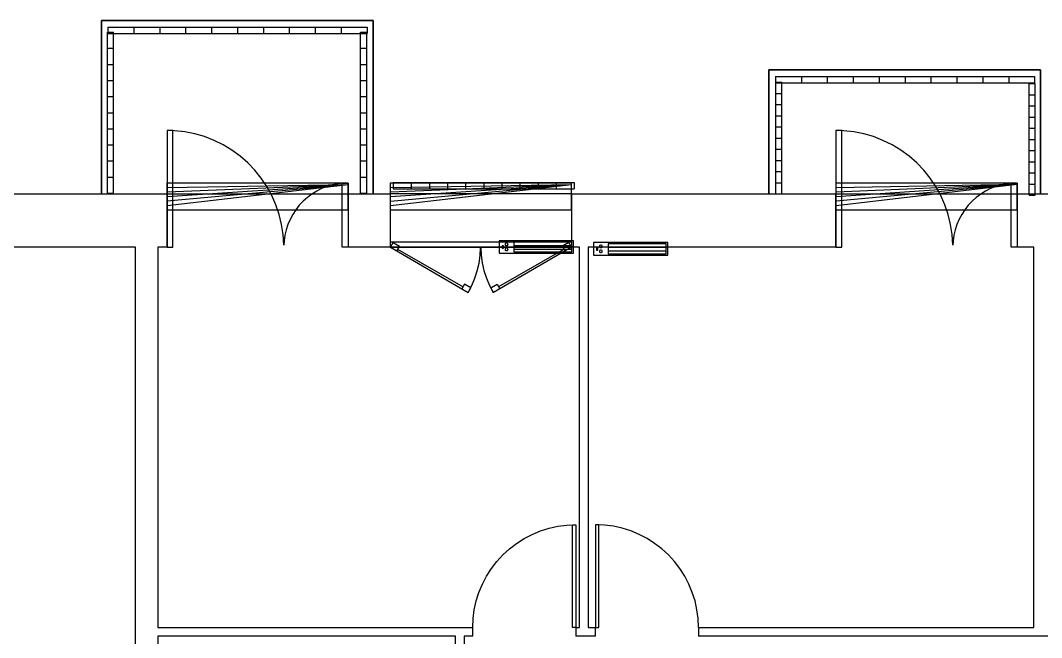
# Model space of a CAD drawing. Header units: millimetres. Extents: x -0.6 to 49.6, y -2.8 to 26.8.
# Drawn here: x 36.52 to 44.76, y 21.78 to 26.76 of the extents above; entities that cross this region are included whole.
import ezdxf
from ezdxf.enums import TextEntityAlignment as Align

# ---------------------------------------------------------------- set-up
doc = ezdxf.new("R2010")
doc.units = ezdxf.units.MM
for name, color, linetype in [('ABY_Dao_BATIM', 7, 'Continuous'), ('ABY_Equipement', 7, 'Continuous'), ('ABY_Ouverture', 124, 'Continuous'), ('ABY_Parois', 7, 'Continuous')]:
    doc.layers.add(name, color=color, linetype=linetype)

# ---------------------------------------------------------------- blocks, each defined once
blk = doc.blocks.new('OUV_ABY_C0_POR10')
for p, q in [((-6.2, 0), (-5.8, 0)), ((-6.2, -4.39), (-6.2, 0)), ((-5.8, 0), (-5.8, -4.39)), ((5.8, 0), (5.8, -7.99)), ((6.2, 0), (5.8, 0)), ((6.2, -7.99), (6.2, 0)), ((-1.87, -0.82), (-1.82, -0.44)), ((-1.82, -0.44), (-1.8, -0.15)), ((-1.8, -0.17), (-1.75, -0.87)), ((-2.08, -1.56), (-1.96, -1.2)), ((-1.96, -1.2), (-1.87, -0.82)), ((-1.75, -0.87), (-1.65, -1.56)), ((-2.41, -2.25), (-2.23, -1.91)), ((-2.23, -1.91), (-2.08, -1.56)), ((-1.65, -1.56), (-1.48, -2.24)), ((-2.86, -2.88), (-2.63, -2.57)), ((-2.63, -2.57), (-2.41, -2.25)), ((-1.48, -2.24), (-1.26, -2.9)), ((-3.72, -3.64), (-3.41, -3.41)), ((-3.41, -3.41), (-3.13, -3.16)), ((-3.13, -3.16), (-2.86, -2.88)), ((-1.26, -2.9), (-0.98, -3.54)), ((-5.12, -4.27), (-4.75, -4.16)), ((-4.75, -4.16), (-4.39, -4.02)), ((-4.39, -4.02), (-4.05, -3.84)), ((-4.05, -3.84), (-3.72, -3.64)), ((-0.98, -3.54), (-0.64, -4.15)), ((-0.64, -4.15), (-0.25, -4.73)), ((-5.8, -4.39), (-6.2, -4.39)), ((-5.87, -4.39), (-5.49, -4.35)), ((-5.49, -4.35), (-5.12, -4.27)), ((-0.25, -4.73), (0.18, -5.27)), ((0.18, -5.27), (0.67, -5.78)), ((0.67, -5.78), (1.19, -6.24)), ((1.19, -6.24), (1.75, -6.65)), ((1.75, -6.65), (2.35, -7.01)), ((2.35, -7.01), (2.98, -7.32)), ((2.98, -7.32), (3.63, -7.58)), ((3.63, -7.58), (4.3, -7.77)), ((4.3, -7.77), (4.98, -7.91)), ((4.98, -7.91), (5.68, -7.98)), ((5.68, -7.98), (5.82, -7.99)), ((5.8, -7.99), (6.2, -7.99))]:
    blk.add_line(p, q)
at = {"color": 0, "linetype": 'ByBlock', "lineweight": -2}
for tag, flags, p in [('VOLET', 1, (0, -0.559)), ('SSSC', 1, (0, -0.289)), ('OUVERTURE', 13, (0, -0.829)), ('LARGEUR', 5, (0, -1.369)), ('ALLEGE', 5, (0, -1.099)), ('NUMCOMP_OUV', 1, (0, -1.929)), ('NUMCOMP_EQU', 1, (0, -2.213)), ('HAUTEUR', 5, (0, -1.639)), ('NUMCOMP_VOL', 1, (0, -2.484))]:
    blk.add_attdef(tag, text='', height=0.25, dxfattribs=dict(at, flags=flags)).set_placement(p, align=Align.MIDDLE)
at = {"flags": 1}
for tag, p in [('ETAT', (0, -2.772)), ('DATE_ETAT', (0, -3.045)), ('ETAT_EQU', (0, -3.376)), ('DATE_ETAT_EQU', (0, -3.707)), ('ETAT_VOL', (0, -4.037)), ('DATE_ETAT_VOL', (0, -4.368))]:
    blk.add_attdef(tag, text='', height=0.25, rotation=360, dxfattribs=at).set_placement(p, align=Align.MIDDLE_CENTER)
blk.add_attdef('TYPEPORTE', (-1.116, -4.909), '', height=0.25, dxfattribs=at)
blk = doc.blocks.new('VOL_ABY_B3_VOL01')
for p, q in [((-50, -15), (-50, 0)), ((-50, 0), (50, 0)), ((50, 0), (50, -12)), ((50, -2.5), (-50.1, -14.22)), ((50, -2.5), (-50.1, -14.22)), ((50, -5), (-50.08, -14.22)), ((50, -5), (-50.08, -14.22)), ((50, -7.5), (-50.06, -14.22)), ((50, -7.5), (-50.06, -14.22)), ((50, -10), (-50.04, -14.22)), ((50, -10), (-50.04, -14.22)), ((50, -12.5), (-50.02, -14.22)), ((50, -12.5), (-50.02, -14.22)), ((-50, -15), (-50, -12)), ((50, -15), (-50, -15)), ((50, -12), (50, -15))]:
    blk.add_line(p, q)
at = {"color": 0, "linetype": 'ByBlock', "lineweight": -2}
for tag, flags, p in [('PROFONDEUR', 5, (0, -1.07)), ('ANNEE_REN', 1, (0, -3.01)), ('NUMCOMP', 9, (0, -2.71)), ('ALTITUDE', 13, (0, -0.53)), ('LARGEUR', 5, (0, -0.8)), ('HAUTEUR', 5, (0, -1.34)), ('EQMUR', 9, (0, -1.88)), ('EQOUV', 9, (0, -2.16)), ('EQFAC', 9, (0, -1.61)), ('SSSC', 5, (0, -0.26)), ('QTE', 9, (0, -2.44))]:
    blk.add_attdef(tag, text='', height=0.25, dxfattribs=dict(at, flags=flags)).set_placement(p, align=Align.MIDDLE)
for tag, flags, p in [('DATE_ETAT', 1, (0, -3.57)), ('DUREE_VIE', 9, (-0.02, -3.87)), ('ETAT', 9, (0, -3.3))]:
    blk.add_attdef(tag, text='', height=0.25, rotation=360, dxfattribs=dict(flags=flags)).set_placement(p, align=Align.MIDDLE_CENTER)
blk = doc.blocks.new('OUV_ABY_B1_FEN02')
for p, q in [((-50, 0), (-7, 25)), ((-8.96, 20.4), (-10.46, 23)), ((-7, 25), (-5.5, 22.4)), ((-6.7, 25), (-6.77, 25.13)), ((-4.68, 21.13), (-6.7, 25)), ((7, 25), (4.98, 21.16)), ((7, 25), (5.5, 22.4)), ((50, 0), (7, 25)), ((8.96, 20.4), (10.46, 23)), ((-45.97, 1.02), (-9.82, 21.89)), ((-5.5, 22.4), (-8.96, 20.4)), ((-3.02, 17.1), (-4.68, 21.13)), ((-1.7, 12.94), (-3.02, 17.1)), ((3.31, 17.15), (1.99, 13.02)), ((4.98, 21.16), (3.31, 17.15)), ((5.5, 22.4), (8.96, 20.4)), ((45.97, 1.02), (9.82, 21.89)), ((-0.76, 8.68), (-1.7, 12.94)), ((1.99, 13.02), (1.04, 8.79)), ((-0.19, 4.36), (-0.76, 8.68)), ((1.04, 8.79), (0.46, 4.49)), ((-50, 0), (50, 0)), ((-50, -3), (-50, 0)), ((-50, 0), (-48.5, -2.6)), ((-45.04, -0.6), (-46.55, 2.01)), ((0, 0), (-0.19, 4.36)), ((0.46, 4.49), (0.26, 0.15)), ((0.26, 0.15), (0.26, 0)), ((45.04, -0.6), (46.55, 2.01)), ((50, 0), (48.5, -2.6)), ((50, 0), (50, -3)), ((50, -3), (-50, -3)), ((-48.5, -2.6), (-45.04, -0.6)), ((48.5, -2.6), (45.04, -0.6))]:
    blk.add_line(p, q)
at = {"flags": 1}
for tag, p in [('DATE_ETAT_EQU', (0, -3.71)), ('DATE_ETAT_VOL', (0, -4.37)), ('DATE_ETAT', (0, -3.05)), ('ETAT_EQU', (0, -3.38)), ('ETAT_VOL', (0, -4.04)), ('ETAT', (0, -2.77))]:
    blk.add_attdef(tag, text='', height=0.25, rotation=360, dxfattribs=at).set_placement(p, align=Align.MIDDLE_CENTER)
at = {"color": 0, "linetype": 'ByBlock', "lineweight": -2}
for tag, flags, p in [('NUMCOMP_OUV', 1, (0, -1.93)), ('NUMCOMP_EQU', 1, (0, -2.21)), ('NUMCOMP_VOL', 1, (0, -2.48)), ('OUVERTURE', 13, (0, -0.83)), ('LARGEUR', 5, (0, -1.37)), ('HAUTEUR', 5, (0, -1.64)), ('ALLEGE', 5, (0, -1.1)), ('VOLET', 1, (0, -0.56)), ('SSSC', 1, (0, -0.29))]:
    blk.add_attdef(tag, text='', height=0.25, dxfattribs=dict(at, flags=flags)).set_placement(p, align=Align.MIDDLE)
at = {"flags": 1}
blk.add_attdef('TYPEPORTE', (-1.12, -4.91), '', height=0.25, dxfattribs=at)
blk = doc.blocks.new('OUV_ABY_D0_POR01')
for p, q in [((-41.28, 99.62), (-50, 100)), ((-50, 100), (-50, 100)), ((-50, 100), (-50, 0)), ((-47, 100), (-50, 100)), ((-47, 0), (-47, 100)), ((-32.63, 98.48), (-41.28, 99.62)), ((-24.12, 96.59), (-32.63, 98.48)), ((-15.8, 93.97), (-24.12, 96.59)), ((-7.74, 90.63), (-15.8, 93.97)), ((0, 86.6), (-7.74, 90.63)), ((7.36, 81.92), (0, 86.6)), ((14.28, 76.6), (7.36, 81.92)), ((20.71, 70.71), (14.28, 76.6)), ((26.6, 64.28), (20.71, 70.71)), ((31.92, 57.36), (26.6, 64.28)), ((36.6, 50), (31.92, 57.36)), ((40.63, 42.26), (36.6, 50)), ((43.97, 34.2), (40.63, 42.26)), ((46.59, 25.88), (43.97, 34.2)), ((48.48, 17.36), (46.59, 25.88)), ((49.62, 8.72), (48.48, 17.36)), ((-50, 0), (-47, 0)), ((50, 0), (49.62, 8.72))]:
    blk.add_line(p, q)
at = {"flags": 1}
for tag, p in [('DATE_ETAT_EQU', (0, -3.71)), ('DATE_ETAT_VOL', (0, -4.37)), ('DATE_ETAT', (0, -3.05)), ('ETAT_EQU', (0, -3.38)), ('ETAT_VOL', (0, -4.04)), ('ETAT', (0, -2.77))]:
    blk.add_attdef(tag, text='', height=0.25, rotation=360, dxfattribs=at).set_placement(p, align=Align.MIDDLE_CENTER)
at = {"color": 0, "linetype": 'ByBlock', "lineweight": -2}
for tag, flags, p in [('NUMCOMP_OUV', 1, (0, -1.93)), ('NUMCOMP_EQU', 1, (0, -2.21)), ('NUMCOMP_VOL', 1, (0, -2.48)), ('OUVERTURE', 13, (0, -0.83)), ('LARGEUR', 5, (0, -1.37)), ('HAUTEUR', 5, (0, -1.64)), ('ALLEGE', 5, (0, -1.1)), ('VOLET', 1, (0, -0.56)), ('SSSC', 1, (0, -0.29))]:
    blk.add_attdef(tag, text='', height=0.25, dxfattribs=dict(at, flags=flags)).set_placement(p, align=Align.MIDDLE)
at = {"flags": 1}
blk.add_attdef('TYPEPORTE', (-1.12, -4.91), '', height=0.25, dxfattribs=at)
blk = doc.blocks.new('EQU_ABY_J0_GCT02')
for p, q in [((50, 20), (-50, 20)), ((-50, 20), (-50, 0)), ((-41.9, 14.6), (-42, 14)), ((-42, 14), (-41.9, 13.4)), ((-41.6, 15.2), (-41.9, 14.6)), ((-41.2, 15.6), (-41.6, 15.2)), ((-40.6, 15.9), (-41.2, 15.6)), ((-40, 16), (-40.6, 15.9)), ((-39.4, 15.9), (-40, 16)), ((-38.8, 15.6), (-39.4, 15.9)), ((-38.4, 15.2), (-38.8, 15.6)), ((-38.1, 14.6), (-38.4, 15.2)), ((-38, 14), (-38.1, 14.6)), ((-38.1, 13.4), (-38, 14)), ((-38, 14), (-38, 14)), ((-30, 18), (-30, 2)), ((48, 18), (-30, 18)), ((48, 2), (48, 18)), ((50, 0), (50, 20)), ((-50, 0), (50, 0)), ((-44, 12), (-46, 12)), ((-46, 12), (-46, 8)), ((-46, 10), (-44, 10)), ((-46, 8), (-44, 8)), ((-44, 8), (-44, 12)), ((-41.9, 6.6), (-42, 6)), ((-42, 6), (-41.9, 5.4)), ((-41.9, 13.4), (-41.6, 12.8)), ((-41.6, 7.2), (-41.9, 6.6)), ((-41.9, 5.4), (-41.6, 4.8)), ((-41.6, 12.8), (-41.2, 12.4)), ((-41.2, 7.6), (-41.6, 7.2)), ((-41.6, 4.8), (-41.2, 4.4)), ((-41.2, 12.4), (-40.6, 12.1)), ((-40.6, 7.9), (-41.2, 7.6)), ((-41.2, 4.4), (-40.6, 4.1)), ((-40.6, 12.1), (-40, 12)), ((-40, 8), (-40.6, 7.9)), ((-40.6, 4.1), (-40, 4)), ((-40, 12), (-39.4, 12.1)), ((-39.4, 7.9), (-40, 8)), ((-40, 4), (-39.4, 4.1)), ((-39.4, 12.1), (-38.8, 12.4)), ((-38.8, 7.6), (-39.4, 7.9)), ((-39.4, 4.1), (-38.8, 4.4)), ((-38.8, 12.4), (-38.4, 12.8)), ((-38.4, 7.2), (-38.8, 7.6)), ((-38.8, 4.4), (-38.4, 4.8)), ((-38.4, 12.8), (-38.1, 13.4)), ((-38.1, 6.6), (-38.4, 7.2)), ((-38.4, 4.8), (-38.1, 5.4)), ((-38, 6), (-38.1, 6.6)), ((-38.1, 5.4), (-38, 6)), ((-38, 6), (-38, 6)), ((48, 12), (-30, 12)), ((48, 6), (-30, 6)), ((-30, 2), (48, 2)), ((48, 9), (48, 9)), ((48, 9), (48, 9))]:
    blk.add_line(p, q)
at = {"color": 0, "linetype": 'ByBlock', "lineweight": -2}
for tag, flags, p in [('PROFONDEUR', 5, (0, -1.1)), ('ANNEE_REN', 1, (0, -3)), ('NUMCOMP', 9, (0, -2.7)), ('ALTITUDE', 13, (0, -0.5)), ('LARGEUR', 5, (0, -0.8)), ('HAUTEUR', 5, (0, -1.3)), ('EQMUR', 9, (0, -1.9)), ('EQOUV', 9, (0, -2.2)), ('EQFAC', 9, (0, -1.6)), ('SSSC', 5, (0, -0.3)), ('QTE', 9, (0, -2.4))]:
    blk.add_attdef(tag, text='', height=0.25, dxfattribs=dict(at, flags=flags)).set_placement(p, align=Align.MIDDLE)
for tag, flags, p in [('DATE_ETAT', 1, (0, -3.6)), ('DUREE_VIE', 9, (0, -3.9)), ('ETAT', 9, (0, -3.3))]:
    blk.add_attdef(tag, text='', height=0.25, rotation=360, dxfattribs=dict(flags=flags)).set_placement(p, align=Align.MIDDLE_CENTER)
blk = doc.blocks.new('EQU_ABY_C2_ELF02')
for p, q in [((-9.98, 0.48), (10.02, 0.48)), ((-9.98, 0.48), (-9.98, -0.52)), ((-7.98, 0.48), (-7.98, -0.52)), ((-5.98, 0.48), (-5.98, -0.52)), ((-3.98, 0.48), (-3.98, -0.52)), ((-1.98, 0.48), (-1.98, -0.52)), ((0.02, 0.48), (0.02, -0.52)), ((2.02, 0.48), (2.02, -0.52)), ((4.02, 0.48), (4.02, -0.52)), ((6.02, 0.48), (6.02, -0.52)), ((8.02, 0.48), (8.02, -0.52)), ((10.02, 0.48), (10.02, -0.52)), ((-9.98, -0.52), (10.02, -0.52))]:
    blk.add_line(p, q)
at = {"color": 0, "linetype": 'ByBlock', "lineweight": -2}
for tag, flags, p in [('ALTITUDE', 13, (-0.002, -0.532)), ('LARGEUR', 5, (-0.002, -0.802)), ('SSSC', 5, (-0.002, -0.262)), ('PROFONDEUR', 5, (-0.002, -1.072)), ('HAUTEUR', 5, (-0.002, -1.342)), ('EQFAC', 9, (-0.002, -1.612)), ('EQMUR', 9, (-0.002, -1.882)), ('EQOUV', 9, (-0.002, -2.16)), ('QTE', 9, (-0.002, -2.438)), ('ANNEE_REN', 1, (-0.002, -3.011)), ('NUMCOMP', 9, (-0.002, -2.713))]:
    blk.add_attdef(tag, text='', height=0.25, dxfattribs=dict(at, flags=flags)).set_placement(p, align=Align.MIDDLE)
for tag, flags, p in [('DATE_ETAT', 1, (-0.002, -3.572)), ('DUREE_VIE', 9, (-0.015, -3.871)), ('ETAT', 9, (-0.002, -3.298))]:
    blk.add_attdef(tag, text='', height=0.25, rotation=360, dxfattribs=dict(flags=flags)).set_placement(p, align=Align.MIDDLE_CENTER)

msp = doc.modelspace()

# ---------------------------------------------------------------- linework, layer by layer
at = {"layer": 'ABY_Dao_BATIM', "color": 7, "linetype": 'Continuous'}
for points in [[(37.1756, 25.3598, 6.3), (37.1756, 26.7598, 6.3)], [(37.1756, 26.7598, 6.3), (39.3674, 26.7598, 6.3)], [(39.3674, 26.7598, 6.3), (39.3674, 25.3598, 6.3)], [(42.5556, 25.3598, 6.3), (42.5556, 26.3599, 6.3)], [(42.5556, 26.3599, 6.3), (44.7474, 26.3599, 6.3)], [(44.7474, 26.3599, 6.3), (44.7474, 25.3598, 6.3)]]:
    msp.add_polyline3d(points, dxfattribs=at)
at = {"layer": 'ABY_Ouverture'}
for p, q in [((37.7039, 24.9297, 6.3), (37.7039, 25.3598, 6.3)), ((39.1639, 25.3599, 6.3), (39.1639, 24.9296, 6.3)), ((40.9649, 25.3599, 7.08), (39.5049, 25.3599, 7.08)), ((39.5049, 24.9296, 7.08), (39.5049, 25.3599, 7.08)), ((40.9649, 25.3599, 7.08), (40.9649, 24.9295, 7.08)), ((43.0984, 24.9297, 6.3), (43.0984, 25.3599, 6.3)), ((44.5584, 25.3599, 6.3), (44.5584, 24.9298, 6.3)), ((39.5049, 24.9296, 7.08), (40.9649, 24.9295, 7.08)), ((40.1692, 21.7899, 6.3), (40.1692, 21.8599, 6.3)), ((40.9992, 21.8599, 6.3), (40.9992, 21.7899, 6.3)), ((41.16, 21.7899, 6.3), (41.16, 21.8599, 6.3)), ((41.99, 21.8599, 6.3), (41.99, 21.7899, 6.3))]:
    msp.add_line(p, q, dxfattribs=at)
at = {"layer": 'ABY_Parois'}
for p, q in [((37.1756, 26.7598, 6.3), (37.1756, 25.3598, 6.3)), ((39.3674, 26.7598, 6.3), (37.1756, 26.7598, 6.3)), ((39.3674, 25.3598, 6.3), (39.3674, 26.7598, 6.3)), ((44.7474, 26.3599, 6.3), (42.5556, 26.3599, 6.3)), ((42.5556, 26.3599, 6.3), (42.5556, 25.3598, 6.3)), ((44.7474, 25.3598, 6.3), (44.7474, 26.3599, 6.3)), ((35.5618, 25.3598, 6.3), (37.7039, 25.3598, 6.3)), ((37.1756, 25.3598, 6.3), (39.3674, 25.3598, 6.3)), ((39.1639, 25.3599, 6.3), (39.5049, 25.3599, 6.3)), ((40.9649, 25.3599, 6.3), (43.0984, 25.3599, 6.3)), ((42.5556, 25.3598, 6.3), (44.7474, 25.3598, 6.3)), ((44.5584, 25.3599, 6.3), (44.9019, 25.3599, 6.3)), ((37.45, 24.9297, 6.3), (35.5618, 24.9298, 6.3)), ((37.45, 21.2597, 6.3), (37.45, 24.9297, 6.3)), ((37.63, 24.9297, 6.3), (37.63, 21.8599, 6.3)), ((37.7039, 24.9297, 6.3), (37.63, 24.9297, 6.3)), ((39.5049, 24.9296, 6.3), (39.1639, 24.9296, 6.3)), ((41.03, 24.9295, 6.3), (40.9649, 24.9295, 6.3)), ((41.03, 21.8599, 6.3), (41.03, 24.9295, 6.3)), ((43.0984, 24.9297, 6.3), (41.1, 24.9295, 6.3)), ((41.1, 24.9295, 6.3), (41.1, 21.8599, 6.3)), ((44.695, 24.9298, 6.3), (44.5584, 24.9298, 6.3)), ((44.695, 21.8599, 6.3), (44.695, 24.9298, 6.3)), ((37.63, 21.8599, 6.3), (40.1692, 21.8599, 6.3)), ((40.9992, 21.8599, 6.3), (41.03, 21.8599, 6.3)), ((41.1, 21.8599, 6.3), (41.16, 21.8599, 6.3)), ((41.99, 21.8599, 6.3), (44.695, 21.8599, 6.3)), ((37.63, 21.7899, 6.3), (37.63, 20.1899, 6.3)), ((40.03, 21.7899, 6.3), (37.63, 21.7899, 6.3)), ((40.03, 21.7199, 6.3), (40.03, 21.7899, 6.3)), ((40.1692, 21.7899, 6.3), (40.1, 21.7899, 6.3)), ((40.1, 21.7899, 6.3), (40.1, 21.7199, 6.3)), ((41.16, 21.7899, 6.3), (40.9992, 21.7899, 6.3)), ((44.825, 21.7899, 6.3), (41.99, 21.7899, 6.3))]:
    msp.add_line(p, q, dxfattribs=at)

# ---------------------------------------------------------------- block references
at = {"layer": 'ABY_Equipement', "xscale": 0.1045000031590462, "yscale": 0.05000000074505806}
for p in [(38.27, 26.68, 6.3), (43.6529, 26.2828, 6.3)]:
    msp.add_blockref('EQU_ABY_C2_ELF02', p, dxfattribs=at)
at = {"layer": 'ABY_Equipement', "yscale": 0.05000000074505806, "rotation": 90.00020741015327}
for p, xscale in [((37.2476, 26.014, 6.3), 0.06499999761581421), ((39.2882, 26.014, 6.3), 0.06499999761581421), ((42.6367, 25.8093, 6.3), 0.04500000178813934), ((44.6796, 25.7986, 6.3), 0.04500000178813934)]:
    msp.add_blockref('EQU_ABY_C2_ELF02', p, dxfattribs=dict(at, xscale=xscale))
at = {"layer": 'ABY_Equipement'}
for name, p, xscale, yscale, zscale in [('EQU_ABY_C2_ELF02', (40.2562, 25.4267, 7.08), 0.0729999989271164, 0.05000000074505806, 0.2199999988079071), ('EQU_ABY_J0_GCT02', (40.6816, 24.8817, 6.3), 0.006000000052154064, 0.004999999888241291, 0.4000000059604645), ('EQU_ABY_J0_GCT02', (41.4421, 24.8664, 6.3), 0.006000000052154064, 0.004999999888241291, 0.4000000059604645)]:
    msp.add_blockref(name, p, dxfattribs=dict(at, xscale=xscale, yscale=yscale, zscale=zscale))
at = {"layer": 'ABY_Ouverture'}
for name, p, xscale, yscale, rotation in [('OUV_ABY_C0_POR10', (38.4339, 24.9296, 6.3), 0.1177419424057007, 0.1177419424057007, 179.9966263686679), ('OUV_ABY_C0_POR10', (43.8284, 24.9297, 6.3), 0.1177419424057007, 0.1177419424057007, 180.0047859581512), ('VOL_ABY_B3_VOL01', (38.4339, 25.2296, 6.3), 0.01458541490137577, 0.01458541490137577, 179.9966263686679), ('VOL_ABY_B3_VOL01', (40.2349, 25.2295, 7.08), 0.01458541490137577, 0.01458541490137577, 179.9966263686679), ('VOL_ABY_B3_VOL01', (43.8284, 25.2297, 6.3), 0.01458541490137577, 0.01458541490137577, 180.0047859581512), ('OUV_ABY_B1_FEN02', (40.2349, 24.9295, 7.08), 0.01460000034421682, 0.01460000034421682, 179.9966263686679)]:
    msp.add_blockref(name, p, dxfattribs=dict(at, xscale=xscale, yscale=yscale, rotation=rotation))
at = {"layer": 'ABY_Ouverture', "yscale": 0.008299999870359898}
for p, xscale in [((40.5842, 21.8599, 6.3), -0.008299999870359898), ((41.575, 21.8599, 6.3), 0.008299999870359898)]:
    msp.add_blockref('OUV_ABY_D0_POR01', p, dxfattribs=dict(at, xscale=xscale))

doc.saveas('drawing.dxf')
